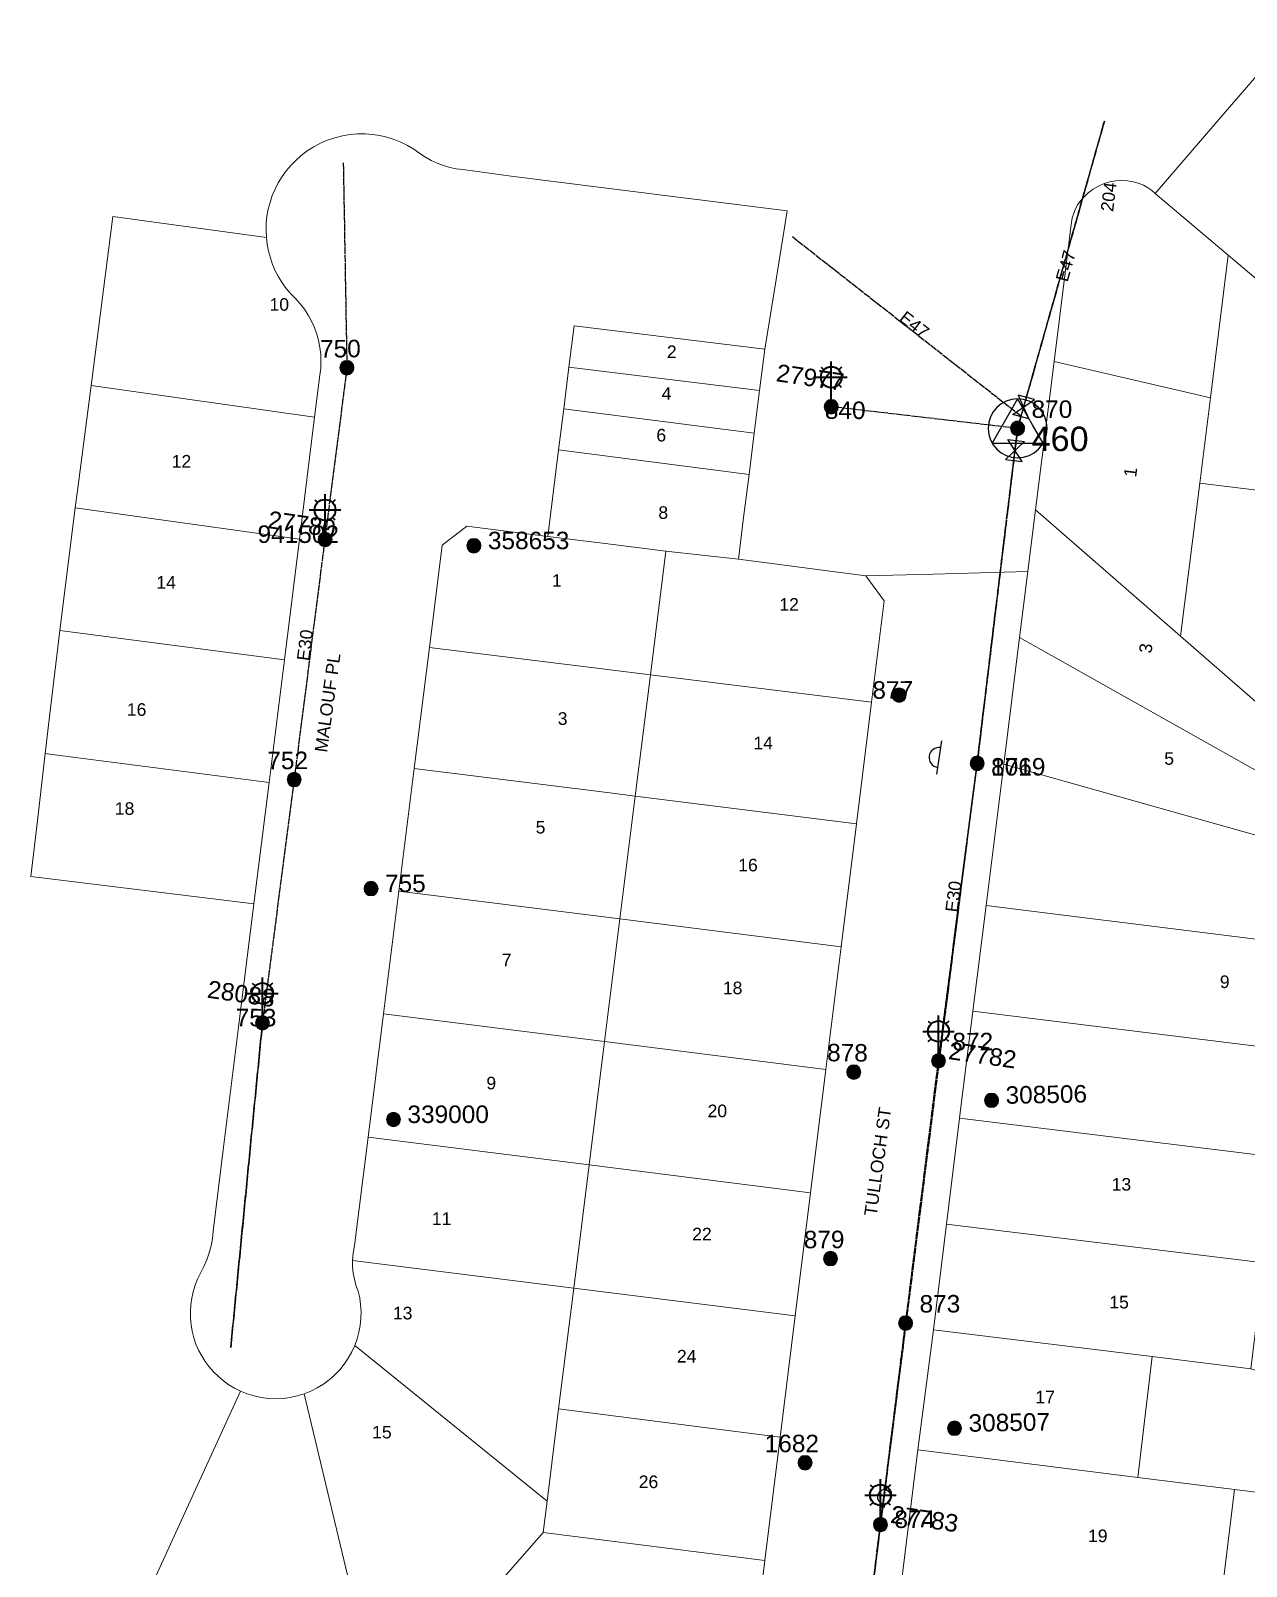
# Model space of a CAD drawing. Header units: metres. Extents: x 304249 to 305172, y 6262562 to 6263428.
# Drawn here: x 304284.6 to 304458.5, y 6262995.2 to 6263214.8 of the extents above; entities that cross this region are included whole.
import ezdxf
from ezdxf.enums import TextEntityAlignment as Align

# ---------------------------------------------------------------- set-up
doc = ezdxf.new("R2010")
doc.units = ezdxf.units.M
doc.linetypes.add('Cable Exist OH', pattern=[1, 1, 0])
doc.layers.get('0').update_dxf_attribs({"color": 6})
doc.layers.add('Cadastre Land Parcels_SP_EXT', color=9, linetype='Continuous', lineweight=5)
doc.layers.add('Cadastre Roads_SP_EXT', color=9, linetype='Continuous', lineweight=5)
for name, color, linetype in [('Equip_LV_EXT', 7, 'Continuous'), ('Equip_SP_HV_EXT', 7, 'Continuous'), ('Equip_SP_LV_EXT', 7, 'Continuous'), ('Equip_SP_SL_EXT', 7, 'Continuous'), ('Mains_HV_EXT', 7, 'Continuous'), ('Mains_LV_EXT', 7, 'Continuous'), ('Mains_SL_EXT', 7, 'Continuous'), ('Sub_SP_TR_HV_LV_EXT', 7, 'Continuous'), ('SupportsOH_SP_TR_HV_LV_SL_EXT', 7, 'Continuous')]:
    doc.layers.add(name, color=color, linetype=linetype)
doc.styles.add('iecARIAL', font='arial.ttf', dxfattribs={"height": 2})
doc.styles.add('POLE_LABEL', font='arial.ttf')
doc.styles.get("Standard").update_dxf_attribs({"font": 'arial.ttf'})

# ---------------------------------------------------------------- blocks, each defined once
blk = doc.blocks.new('SUB_POLE_EXT')
blk.add_wipeout([(0, 4.22), (0.42, 4.2), (0.83, 4.14), (1.21, 4.05), (1.62, 3.9), (1.99, 3.72), (2.35, 3.51), (2.68, 3.26), (2.99, 2.99), (3.28, 2.66), (3.52, 2.34), (3.76, 1.92), (3.9, 1.62), (4.04, 1.23), (4.18, 0.63), (4.22, 0), (4.18, -0.61), (4.06, -1.15), (3.9, -1.62), (3.58, -2.24), (3.22, -2.73), (2.97, -3.01), (2.68, -3.26), (2.36, -3.5), (2, -3.72), (1.64, -3.89), (1.25, -4.03), (0.82, -4.14), (0.42, -4.2), (0, -4.22), (-0.41, -4.2), (-0.8, -4.15), (-1.21, -4.05), (-1.62, -3.9), (-1.99, -3.73), (-2.35, -3.51), (-2.68, -3.26), (-2.96, -3.02), (-3.23, -2.72), (-3.51, -2.35), (-3.71, -2.01), (-3.91, -1.6), (-4.05, -1.21), (-4.16, -0.76), (-4.22, -0.14), (-4.21, 0.39), (-4.14, 0.83), (-4.03, 1.27), (-3.9, 1.63), (-3.71, 2.02), (-3.5, 2.37), (-3.28, 2.67), (-2.99, 2.99), (-2.68, 3.27), (-2.33, 3.52), (-1.98, 3.73), (-1.63, 3.9), (-1.2, 4.05), (-0.78, 4.15), (-0.4, 4.21)])
blk.add_line((2.16, 0.48), (2.16, 0.48, 0))
blk.add_lwpolyline([(-4.22, 0, 1), (4.22, 0, 1)], format="xyb", close=True)
blk.add_lwpolyline([(2.14, 0.52), (0, 4.22), (-3.66, -2.11), (3.66, -2.11)], close=True)
for tag, height, flags, p in [('ASSET_NUM', 3.5, 8, (2, 2)), ('STREET_CODE', 0.2, 9, (1.5, 0)), ('CONSTRUCTED_VOLTAGE', 0.2, 9, (1.5, -0.2)), ('OPERATING_VOLTAGE', 0.2, 9, (1.5, -0.6)), ('OPERATED_BY', 0.2, 9, (1.5, -0.8)), ('ORIENTATION', 0.2, 9, (1.5, -1.2)), ('OWNED_BY', 0.2, 9, (1.5, -1.4)), ('SECONDARY_VOLTAGE', 0.2, 9, (1.5, -1.6)), ('STATE', 0.2, 9, (1.5, -1.8)), ('SUBSTATION_TYPE', 0.2, 9, (1.5, -2)), ('NO_PHASES', 0.2, 9, (1.5, -0.4)), ('MAINTAINED_BY', 0.2, 9, (1.5, -1)), ('USAGE', 0.2, 9, (1.5, -2.2)), ('STREETNAME', 0.2, 9, (1.5, -2.8)), ('SUBURB', 0.2, 9, (1.5, -3)), ('Z', 0.2, 1, (1.5, -3.4)), ('LEGEND', 0.2, 9, (1.5, -2.4)), ('LOCATION', 0.2, 9, (1.5, -2.6)), ('NOTES', 0.2, 9, (1.5, -3.2))]:
    blk.add_attdef(tag, text='', height=height, dxfattribs=dict(flags=flags)).set_placement(p, align=Align.MIDDLE_LEFT)
blk = doc.blocks.new('LV_OH_LINKS_OPEN_EXT')
for p, q in [((-0.17, 4.97), (-0.17, 5.46)), ((0.17, 4.97), (0.17, 5.46)), ((-0.17, 3), (-0.17, 2.5)), ((0.17, 3), (0.17, 2.5))]:
    blk.add_line(p, q)
blk.add_lwpolyline([(0, 2.99, 1), (0, 4.98, 1)], format="xyb", close=True)
at = {"flags": 9}
for tag, p in [('ACTUAL_STATUS', (0, 0)), ('CONSTRUCTED_VOLTAGE', (0, -0.2)), ('OPERATING_VOLTAGE', (0, -0.6)), ('ORIENTATION', (0, -0.8)), ('OWNED_BY', (0, -1)), ('STATE', (0, -1.2)), ('SWITCH_TYPE', (0, -1.4)), ('NO_PHASES', (0, -0.4)), ('USAGE', (0, -1.6)), ('LEGEND', (0, -1.8)), ('NOTES', (0, -2))]:
    blk.add_attdef(tag, text='', height=0.2, dxfattribs=at).set_placement(p, align=Align.MIDDLE_LEFT)
at = {"flags": 1}
blk.add_attdef('Z', (0, 0), '', height=0.2, dxfattribs=at)
blk = doc.blocks.new('LV_OH_LINKS_DISTFUSE_EXT')
for p, q in [((0, 0), (0.96, 0)), ((3.84, 0), (4.8, 0))]:
    blk.add_line(p, q)
blk.add_lwpolyline([(3.84, -1.2), (3.84, 1.2), (0.96, -1.2), (0.96, 1.2)], close=True)
at = {"flags": 9}
for tag, p in [('ACTUAL_STATUS', (0, 0)), ('CONSTRUCTED_VOLTAGE', (0, -0.2)), ('OPERATING_VOLTAGE', (0, -0.6)), ('ORIENTATION', (0, -0.8)), ('OWNED_BY', (0, -1)), ('STATE', (0, -1.2)), ('SWITCH_TYPE', (0, -1.4)), ('NO_PHASES', (0, -0.4)), ('USAGE', (0, -1.6)), ('NOTES', (0, -1.8))]:
    blk.add_attdef(tag, text='', height=0.2, dxfattribs=at).set_placement(p, align=Align.MIDDLE_LEFT)
at = {"flags": 1}
blk.add_attdef('Z', (0, 0), '', height=0.2, dxfattribs=at)
blk = doc.blocks.new('SL_LANTERN_EXT')
at = {"lineweight": 40}
for p, q in [((-1.46, 5.68), (-1.06, 5.28)), ((0, 1.97), (0, 6.47)), ((1.46, 5.68), (1.06, 5.28)), ((-2.25, 4.22), (2.25, 4.22)), ((-1.46, 2.76), (-1.06, 3.16)), ((0, 0), (0, 2.72)), ((1.46, 2.76), (1.06, 3.16))]:
    blk.add_line(p, q, dxfattribs=at)
blk.add_circle((0, 4.22), 1.5, dxfattribs=at)
at = {"style": 'iecARIAL', "flags": 8}
blk.add_attdef('ASSET_NUM', (1.5, 1.5), '', height=2.5, dxfattribs=at)
for tag, p, height, flags in [('OPERATING_VOLTAGE', (0.98, -1.65), 0.2, 9), ('ORIENTATION', (0.98, -1.85), 0.2, 9), ('OWNED_BY', (0.98, -2.05), 0.2, 9), ('STATE', (0.98, -2.25), 0.2, 9), ('CONSTRUCTED_VOLTAGE', (0.98, -0.65), 0.2, 9), ('CONTROL_TYPE', (0.98, -0.85), 0.2, 9), ('LANTERN_PURPOSE', (0.98, -1.05), 0.2, 9), ('LANTERN_TYPE', (0.98, -1.25), 0.2, 9), ('NO_PHASES', (0.98, -1.45), 0.2, 9), ('LNUMBER', (2.18, -3.25), 2.5, 8), ('USAGE', (0.98, -2.45), 0.2, 9), ('CEXIST', (0.98, -2.65), 0.2, 9), ('CNEW', (0.98, -2.85), 0.2, 9), ('CNUMBER', (0.98, -3.05), 0.2, 9), ('CREMOVE', (0.98, -3.25), 0.2, 9), ('CREPLACE', (0.98, -3.45), 0.2, 9), ('LKINGHEIGHT', (0.98, -3.65), 0.2, 9), ('LBRACKET', (0.98, -3.85), 0.2, 9), ('LBRACKETVOCAB', (0.98, -4.05), 0.2, 9), ('LCATEGORY', (0.98, -4.25), 0.2, 9), ('LCHARGE1', (0.98, -4.45), 0.2, 9), ('LCHARGE1PERCENT', (0.98, -4.65), 0.2, 9), ('LCHARGE2', (0.98, -4.85), 0.2, 9), ('LCHARGE2PERCENT', (0.98, -5.05), 0.2, 9), ('LCHARGE3', (0.98, -5.25), 0.2, 9), ('LCHARGE3PERCENT', (0.98, -5.45), 0.2, 9), ('LEXIST', (0.98, -5.65), 0.2, 9), ('LLAMP', (0.98, -5.85), 0.2, 9), ('LLAMPVOCAB', (0.98, -6.05), 0.2, 9), ('LMAST', (0.98, -6.25), 0.2, 9), ('LMASTVOCAB', (0.98, -6.45), 0.2, 9), ('LNEW', (0.98, -6.65), 0.2, 9), ('LANTNUMBER', (0.98, -6.85), 0.2, 9), ('LOUTREACH', (0.98, -7.25), 0.2, 9), ('LOUTREACHVOCAB', (0.98, -7.45), 0.2, 9), ('LRATECODE', (0.98, -7.65), 0.2, 9), ('LREMOVE', (0.98, -7.85), 0.2, 9), ('LREPLACE', (0.98, -8.05), 0.2, 9), ('LTYPE', (0.98, -8.25), 0.2, 9), ('LTYPEVOCAB', (0.98, -8.45), 0.2, 9), ('LEGEND', (0.98, -8.65), 0.2, 9), ('LOCATION', (0.98, -8.85), 0.2, 9), ('STREETNAME', (0.98, -9.25), 0.2, 9), ('SUBURB', (0.98, -9.45), 0.2, 1), ('NOTES', (0.98, -9.05), 0.2, 9)]:
    blk.add_attdef(tag, p, '', height=height, dxfattribs=dict(flags=flags))
blk = doc.blocks.new('POLE_EXT')
blk.add_hatch(color=256).paths.add_polyline_path([(-1, 0, 1), (1, 0, 1)])
blk.add_lwpolyline([(-1, 0, 1), (1, 0, 1)], format="xyb", close=True)
for tag, height, flags, p in [('pNumber', 2.5, 8, (-17.84, 2.07)), ('OWNED_BY', 0.2, 9, (1.35, -0.4)), ('SPECIAL_USE', 0.2, 9, (1.35, -0.8)), ('STATE', 0.2, 9, (1.35, -1)), ('cLV', 0.2, 9, (1.35, -1.4)), ('hDepth', 0.2, 9, (1.35, -1.6)), ('hDia', 0.2, 9, (1.35, -1.8)), ('cHV', 0.2, 9, (1.35, -2)), ('PARENT', 0.2, 9, (1.35, -0.6)), ('USAGE', 0.2, 9, (1.35, -1.2)), ('LBRACKET', 0.2, 9, (1.35, -2.2)), ('cLinedev', 0.2, 9, (1.35, -3.4)), ('pExisting', 0.2, 9, (1.35, -3.8)), ('pFooting', 0.2, 9, (1.35, -4.4)), ('LExisting', 0.2, 9, (1.35, -2.4)), ('LANTNUMBER', 0.2, 9, (1.35, -2.6)), ('LOther', 0.2, 9, (1.35, -2.8)), ('LRemove', 0.2, 9, (1.35, -3)), ('LEGEND', 0.2, 9, (1.35, -3.2)), ('LOCATION', 0.2, 9, (1.35, -3.6)), ('PFNUMBER', 0.2, 9, (1.35, -4)), ('NEWPFNUMBER', 0.2, 9, (1.35, -4.2)), ('pNew', 0.2, 9, (1.35, -4.6)), ('pRelocate', 0.2, 9, (1.35, -5)), ('pRemove', 0.2, 9, (1.35, -5.2)), ('pReplace', 0.2, 9, (1.35, -5.4)), ('pStay', 0.2, 9, (1.35, -5.6)), ('pType', 0.2, 9, (1.35, -5.8)), ('cspan', 0.2, 9, (1.35, -6)), ('STREETNAME', 0.2, 9, (1.35, -6.2)), ('SUBURB', 0.2, 9, (1.35, -6.4)), ('NOTES', 0.2, 9, (1.35, -6.6)), ('OPERATED_BY', 0.2, 9, (1.36, -7.01)), ('MAINTAINED_BY', 0.2, 9, (1.36, -6.81))]:
    blk.add_attdef(tag, text='', height=height, dxfattribs=dict(flags=flags)).set_placement(p, align=Align.MIDDLE_LEFT)
at = {"style": 'POLE_LABEL'}
for tag, height, flags, p in [('ASSET_NUM', 2.5, 8, (2, 2)), ('STRUCTURE_PLANT_NUMBER', 0.2, 9, (1.35, 0.03)), ('STREET_CODE', 0.2, 9, (1.35, -0.2))]:
    blk.add_attdef(tag, text='', height=height, dxfattribs=dict(at, flags=flags)).set_placement(p, align=Align.MIDDLE_LEFT)
at = {"flags": 1}
blk.add_attdef('Z', (1.35, -7.33), '', height=0.2, dxfattribs=at)
blk = doc.blocks.new('HV_USL_CLOSED_EXT')
blk.add_line((2.4, 5.5), (-2.4, 5.5))
blk.add_lwpolyline([(1.44, 5.5, 0.414214), (0, 6.94, 0.414214), (-1.44, 5.5)], format="xyb")
for tag, height, flags, p in [('ASSET_NUM', 2.5, 8, (2, 2)), ('STREET_CODE', 0.2, 9, (1.5, 0)), ('ACTUAL_STATUS', 0.2, 9, (1.5, -0.2)), ('CONSTRUCTED_VOLTAGE', 0.2, 9, (1.5, -0.4)), ('OPERATING_VOLTAGE', 0.2, 9, (1.5, -0.8)), ('ORIENTATION', 0.2, 9, (1.5, -1)), ('OWNED_BY', 0.2, 9, (1.5, -1.2)), ('OPERATED_BY', 0.2, 9, (1.5, -1.4)), ('STATE', 0.2, 9, (1.5, -1.8)), ('SWITCH_TYPE', 0.2, 9, (1.5, -2)), ('NO_PHASES', 0.2, 9, (1.5, -0.6)), ('MAINTAINED_BY', 0.2, 9, (1.5, -1.6)), ('USAGE', 0.2, 9, (1.5, -2.2)), ('STREETNAME', 0.2, 9, (1.5, -2.8)), ('SUBURB', 0.2, 9, (1.5, -3)), ('Z', 0.2, 1, (1.5, -3.6)), ('LEGEND', 0.2, 9, (1.5, -2.4)), ('LOCATION', 0.2, 9, (1.5, -2.6)), ('NOTES', 0.2, 9, (1.5, -3.2)), ('LABEL_ALIGNMENT', 0.2, 9, (1.5, -3.4))]:
    blk.add_attdef(tag, text='', height=height, dxfattribs=dict(flags=flags)).set_placement(p, align=Align.MIDDLE_LEFT)

msp = doc.modelspace()

# ---------------------------------------------------------------- linework, layer by layer
at = {"layer": 'Cadastre Land Parcels_SP_EXT', "linetype": 'Continuous'}
for points in [[(304318.35, 6263185.23), (304296.41, 6263188.25), (304295.29, 6263179.64), (304293.37, 6263164.75), (304293.29, 6263164.07), (304325.25, 6263159.52), (304326, 6263165.54), (304326.12, 6263166.53), (304326.16, 6263167.52), (304326.12, 6263168.51), (304326.01, 6263169.49), (304325.82, 6263170.47), (304325.56, 6263171.42), (304325.23, 6263172.36), (304324.82, 6263173.26), (304324.35, 6263174.13), (304323.81, 6263174.96), (304323.2, 6263175.75), (304322.54, 6263176.49), (304321.83, 6263177.18), (304321.19, 6263177.94), (304320.61, 6263178.74), (304320.09, 6263179.58), (304319.63, 6263180.46), (304319.24, 6263181.37), (304318.92, 6263182.31), (304318.66, 6263183.27), (304318.47, 6263184.24), (304318.35, 6263185.23)], [(304473.29, 6263168.07), (304455.93, 6263182.72), (304453.38, 6263162.29), (304451.87, 6263150.11), (304470.13, 6263147.83), (304470.84, 6263147.74), (304473.29, 6263168.07)], [(304389.65, 6263169.27), (304362.37, 6263172.61), (304361.63, 6263166.69), (304388.91, 6263163.36), (304389.65, 6263169.27)], [(304388.91, 6263163.36), (304361.63, 6263166.69), (304360.89, 6263160.73), (304388.14, 6263157.25), (304388.91, 6263163.36)], [(304476.47, 6263165.39), (304473.29, 6263168.07), (304470.84, 6263147.74), (304470.13, 6263147.83), (304451.87, 6263150.11), (304449.13, 6263128.2), (304469.8, 6263110.2), (304476.47, 6263165.39)], [(304323.08, 6263142.08), (304325.25, 6263159.52), (304293.29, 6263164.07), (304291.39, 6263149.37), (304291.02, 6263146.54), (304323.08, 6263142.08)], [(304388.14, 6263157.25), (304360.89, 6263160.73), (304360.15, 6263154.85), (304387.4, 6263151.35), (304388.14, 6263157.25)], [(304387.4, 6263151.35), (304360.15, 6263154.85), (304358.61, 6263142.44), (304366.79, 6263141.44), (304375.49, 6263140.38), (304385.87, 6263139.2), (304386.62, 6263145.2), (304387.4, 6263151.35)], [(304320.93, 6263124.82), (304323.08, 6263142.08), (304291.02, 6263146.54), (304289.23, 6263132.51), (304288.81, 6263129), (304320.93, 6263124.82)], [(304449.13, 6263128.2), (304428.38, 6263146.26), (304427.28, 6263137.45), (304426.1, 6263128.03), (304469.01, 6263103.89), (304469.8, 6263110.2), (304449.13, 6263128.2)], [(304358.61, 6263142.44), (304347.04, 6263143.93), (304343.51, 6263141.21), (304341.68, 6263126.6), (304367.14, 6263123.44), (304373.28, 6263122.68), (304375.49, 6263140.38), (304366.79, 6263141.44), (304358.61, 6263142.44)], [(304385.87, 6263139.2), (304375.49, 6263140.38), (304373.28, 6263122.68), (304404.92, 6263118.74), (304406.72, 6263133.24), (304404.09, 6263136.82), (304385.87, 6263139.2)], [(304320.93, 6263124.82), (304288.81, 6263129), (304287.4, 6263117.11), (304286.73, 6263111.42), (304287.71, 6263111.29), (304318.74, 6263107.25), (304320.93, 6263124.82)], [(304469.01, 6263103.89), (304426.1, 6263128.03), (304423.83, 6263109.89), (304468.19, 6263097.42), (304469.01, 6263103.89)], [(304373.28, 6263122.68), (304367.14, 6263123.44), (304341.68, 6263126.6), (304339.51, 6263109.28), (304367.48, 6263105.78), (304371.11, 6263105.33), (304373.28, 6263122.68)], [(304404.92, 6263118.74), (304373.28, 6263122.68), (304371.11, 6263105.33), (304402.76, 6263101.37), (304404.92, 6263118.74)], [(304318.74, 6263107.25), (304287.71, 6263111.29), (304286.73, 6263111.42), (304285.64, 6263102.21), (304284.64, 6263093.84), (304316.58, 6263089.9), (304318.74, 6263107.25)], [(304469.01, 6263103.89), (304468.19, 6263097.42), (304423.83, 6263109.89), (304421.3, 6263089.69), (304490.09, 6263081.12), (304490.79, 6263086.52), (304491.42, 6263091.37), (304474.23, 6263106.34), (304469.8, 6263110.2), (304469.01, 6263103.89)], [(304371.11, 6263105.33), (304367.48, 6263105.78), (304339.51, 6263109.28), (304337.31, 6263091.74), (304368.92, 6263087.76), (304371.11, 6263105.33)], [(304402.76, 6263101.37), (304371.11, 6263105.33), (304368.92, 6263087.76), (304400.57, 6263083.77), (304402.76, 6263101.37)], [(304366.73, 6263070.22), (304368.92, 6263087.76), (304337.31, 6263091.74), (304335.11, 6263074.2), (304366.73, 6263070.22)], [(304400.57, 6263083.77), (304368.92, 6263087.76), (304366.73, 6263070.22), (304398.39, 6263066.22), (304400.57, 6263083.77)], [(304488.16, 6263066.08), (304490.09, 6263081.12), (304421.3, 6263089.69), (304419.41, 6263074.58), (304488.16, 6263066.08)], [(304477.17, 6263051.93), (304486.26, 6263050.82), (304488.16, 6263066.08), (304419.41, 6263074.58), (304417.49, 6263059.24), (304462.88, 6263053.69), (304477.17, 6263051.93)], [(304366.73, 6263070.22), (304335.11, 6263074.2), (304332.9, 6263056.54), (304364.52, 6263052.57), (304366.73, 6263070.22)], [(304398.39, 6263066.22), (304366.73, 6263070.22), (304364.52, 6263052.57), (304396.19, 6263048.59), (304398.39, 6263066.22)], [(304462.88, 6263053.69), (304417.49, 6263059.24), (304415.63, 6263044.12), (304461.02, 6263038.56), (304462.88, 6263053.69)], [(304364.52, 6263052.57), (304332.9, 6263056.54), (304330.96, 6263041.04), (304330.76, 6263039.97), (304330.68, 6263038.88), (304362.32, 6263034.96), (304364.52, 6263052.57)], [(304396.19, 6263048.59), (304364.52, 6263052.57), (304362.32, 6263034.96), (304394, 6263031), (304396.19, 6263048.59)], [(304461.02, 6263038.56), (304415.63, 6263044.12), (304413.77, 6263028.99), (304445.07, 6263025.16), (304459.15, 6263023.43), (304461.02, 6263038.56)], [(304360.16, 6263017.68), (304362.32, 6263034.96), (304330.68, 6263038.88), (304330.69, 6263037.99), (304330.78, 6263037.1), (304330.94, 6263036.22), (304331.17, 6263035.36), (304331.48, 6263034.52), (304331.7, 6263033.55), (304331.83, 6263032.57), (304331.89, 6263031.59), (304331.87, 6263030.6), (304331.77, 6263029.61), (304331.59, 6263028.64), (304331.34, 6263027.69), (304331, 6263026.76), (304358.5, 6263004.47), (304360.16, 6263017.68)], [(304394, 6263031), (304362.32, 6263034.96), (304360.16, 6263017.68), (304391.84, 6263013.62), (304394, 6263031)], [(304445.07, 6263025.16), (304413.77, 6263028.99), (304411.56, 6263011.84), (304443.01, 6263007.87), (304445.07, 6263025.16)], [(304358.5, 6263004.47), (304331, 6263026.76), (304330.57, 6263025.82), (304330.07, 6263024.92), (304329.49, 6263024.07), (304328.84, 6263023.26), (304328.12, 6263022.52), (304327.35, 6263021.84), (304326.52, 6263021.23), (304325.64, 6263020.69), (304324.72, 6263020.22), (304323.77, 6263019.83), (304331.55, 6262987.31), (304336.3, 6262986.69), (304345.35, 6262985.59), (304357.93, 6263000), (304358.5, 6263004.47)], [(304459.15, 6263023.43), (304445.07, 6263025.16), (304443.01, 6263007.87), (304456.83, 6263006.13), (304474.21, 6263003.94), (304474.87, 6263009.35), (304475.05, 6263010.36), (304475.31, 6263011.35), (304475.65, 6263012.32), (304476.07, 6263013.26), (304476.57, 6263014.15), (304477.14, 6263015.01), (304477.79, 6263015.81), (304478.5, 6263016.55), (304479.26, 6263017.23), (304459.15, 6263023.43)], [(304323.77, 6263019.83), (304322.77, 6263019.53), (304321.76, 6263019.31), (304320.73, 6263019.18), (304319.7, 6263019.13), (304318.66, 6263019.18), (304317.63, 6263019.31), (304316.61, 6263019.53), (304315.62, 6263019.83), (304314.66, 6263020.22), (304301.32, 6262991.03), (304311.72, 6262989.74), (304331.55, 6262987.31), (304323.77, 6263019.83)], [(304391.84, 6263013.62), (304360.16, 6263017.68), (304358.5, 6263004.47), (304357.93, 6263000), (304389.64, 6262995.97), (304391.84, 6263013.62)], [(304456.83, 6263006.13), (304443.01, 6263007.87), (304411.56, 6263011.84), (304409.05, 6262991.79), (304440.41, 6262987.9), (304454.39, 6262986.17), (304456.83, 6263006.13)], [(304474.21, 6263003.94), (304456.83, 6263006.13), (304454.39, 6262986.17), (304471.75, 6262984.01), (304474.21, 6263003.94)], [(304389.64, 6262995.97), (304357.93, 6263000), (304345.35, 6262985.59), (304351.35, 6262984.83), (304369.87, 6262982.52), (304387.68, 6262980.31), (304389.64, 6262995.97)]]:
    msp.add_lwpolyline(points, close=True, dxfattribs=at)
at = {"layer": 'Cadastre Roads_SP_EXT', "linetype": 'Continuous'}
for points in [[(304465.56, 6263214.8), (304455.49, 6263203.13), (304445.48, 6263191.54), (304455.93, 6263182.72), (304473.29, 6263168.07)], [(304409.05, 6262991.79), (304411.56, 6263011.84), (304413.77, 6263028.99), (304415.63, 6263044.12), (304417.49, 6263059.24), (304419.41, 6263074.58), (304421.3, 6263089.69), (304423.83, 6263109.89), (304426.1, 6263128.03), (304426.1, 6263128.03), (304427.28, 6263137.45), (304413.73, 6263137.09), (304404.09, 6263136.82), (304406.72, 6263133.24), (304404.92, 6263118.74), (304402.76, 6263101.37), (304400.57, 6263083.77), (304398.39, 6263066.22), (304396.19, 6263048.59), (304394, 6263031), (304391.84, 6263013.62), (304389.64, 6262995.97), (304387.68, 6262980.31)]]:
    msp.add_lwpolyline(points, dxfattribs=at)
msp.add_lwpolyline([(304353.39, 6263194.02), (304346.45, 6263194.93), (304345.51, 6263195.05), (304344.58, 6263195.25), (304343.67, 6263195.52), (304342.78, 6263195.85), (304341.92, 6263196.26), (304341.1, 6263196.73), (304340.31, 6263197.26), (304339.44, 6263197.86), (304338.54, 6263198.4), (304337.59, 6263198.87), (304336.61, 6263199.26), (304335.6, 6263199.58), (304334.57, 6263199.81), (304333.53, 6263199.97), (304332.47, 6263200.05), (304331.41, 6263200.04), (304330.32, 6263199.95), (304329.23, 6263199.77), (304328.16, 6263199.5), (304327.11, 6263199.15), (304326.1, 6263198.71), (304325.12, 6263198.2), (304324.19, 6263197.6), (304323.31, 6263196.94), (304322.55, 6263196.26), (304321.84, 6263195.53), (304321.19, 6263194.75), (304320.59, 6263193.93), (304320.06, 6263193.06), (304319.6, 6263192.15), (304319.2, 6263191.22), (304318.88, 6263190.25), (304318.62, 6263189.27), (304318.44, 6263188.27), (304318.34, 6263187.26), (304318.31, 6263186.24), (304318.35, 6263185.23), (304318.47, 6263184.24), (304318.66, 6263183.27), (304318.92, 6263182.31), (304319.24, 6263181.37), (304319.63, 6263180.46), (304320.09, 6263179.58), (304320.61, 6263178.74), (304321.19, 6263177.94), (304321.83, 6263177.18), (304322.54, 6263176.49), (304323.2, 6263175.75), (304323.81, 6263174.96), (304324.35, 6263174.13), (304324.82, 6263173.26), (304325.23, 6263172.36), (304325.56, 6263171.42), (304325.82, 6263170.47), (304326.01, 6263169.49), (304326.12, 6263168.51), (304326.16, 6263167.52), (304326.12, 6263166.53), (304326, 6263165.54), (304325.25, 6263159.52), (304323.08, 6263142.08), (304320.93, 6263124.82), (304318.74, 6263107.25), (304316.58, 6263089.9), (304314.38, 6263072.27), (304312.19, 6263054.73), (304310.75, 6263043.12), (304310.64, 6263042.06), (304310.46, 6263041.02), (304310.19, 6263040), (304309.84, 6263039), (304309.41, 6263038.03), (304308.91, 6263037.09), (304308.5, 6263036.24), (304308.15, 6263035.35), (304307.87, 6263034.44), (304307.67, 6263033.51), (304307.53, 6263032.57), (304307.48, 6263031.62), (304307.49, 6263030.67), (304307.58, 6263029.72), (304307.74, 6263028.79), (304307.98, 6263027.86), (304308.27, 6263026.94), (304308.66, 6263026.09), (304309.11, 6263025.25), (304309.61, 6263024.44), (304310.18, 6263023.68), (304310.81, 6263022.97), (304311.49, 6263022.3), (304312.22, 6263021.69), (304312.99, 6263021.14), (304313.81, 6263020.65), (304314.66, 6263020.22), (304315.62, 6263019.83), (304316.61, 6263019.53), (304317.63, 6263019.31), (304318.66, 6263019.18), (304319.7, 6263019.13), (304320.73, 6263019.18), (304321.76, 6263019.31), (304322.77, 6263019.53), (304323.77, 6263019.83), (304324.72, 6263020.22), (304325.64, 6263020.69), (304326.52, 6263021.23), (304327.35, 6263021.84), (304328.12, 6263022.52), (304328.84, 6263023.26), (304329.49, 6263024.07), (304330.07, 6263024.92), (304330.57, 6263025.82), (304331, 6263026.76), (304331.34, 6263027.69), (304331.59, 6263028.64), (304331.77, 6263029.61), (304331.87, 6263030.6), (304331.89, 6263031.59), (304331.83, 6263032.57), (304331.7, 6263033.55), (304331.48, 6263034.52), (304331.17, 6263035.36), (304330.94, 6263036.22), (304330.78, 6263037.1), (304330.69, 6263037.99), (304330.68, 6263038.88), (304330.76, 6263039.97), (304330.96, 6263041.04), (304332.9, 6263056.54), (304335.11, 6263074.2), (304337.31, 6263091.74), (304339.51, 6263109.28), (304341.68, 6263126.6), (304343.51, 6263141.21), (304347.04, 6263143.93), (304358.61, 6263142.44), (304360.15, 6263154.85), (304360.89, 6263160.73), (304361.63, 6263166.69), (304362.37, 6263172.61), (304389.65, 6263169.27), (304391.28, 6263179.23), (304392.87, 6263189.05), (304366.99, 6263192.28), (304353.39, 6263194.02)], close=True, dxfattribs=at)
at = {"layer": 'Mains_HV_EXT', "linetype": 'Cable Exist OH'}
msp.add_lwpolyline([(304392.52, 6262890.01), (304400.23, 6262953.55), (304420.02, 6263110.02)], dxfattribs=at)
at = {"layer": 'Mains_LV_EXT', "linetype": 'Cable Exist OH'}
for points in [[(304329.35, 6263195.92), (304329.87, 6263166.6)], [(304329.87, 6263166.6), (304326.72, 6263142.13)], [(304326.72, 6263142.13), (304322.32, 6263107.69)], [(304414.49, 6263067.46), (304420.02, 6263110.02)], [(304322.32, 6263107.69), (304317.79, 6263072.89)], [(304317.79, 6263072.89), (304313.26, 6263026.47)], [(304409.79, 6263029.95), (304414.49, 6263067.46)], [(304406.19, 6263001.14), (304409.79, 6263029.95)], [(304406.19, 6263001.14), (304400.64, 6262956.76)]]:
    msp.add_lwpolyline(points, dxfattribs=at)
at = {"layer": 'Mains_SL_EXT', "linetype": 'Cable Exist OH'}
for points in [[(304329.35, 6263195.92), (304329.87, 6263166.6), (304326.72, 6263142.13)], [(304326.72, 6263142.13), (304322.32, 6263107.69), (304317.79, 6263072.89)], [(304313.26, 6263026.47), (304317.79, 6263072.89)], [(304406.19, 6263001.14), (304409.79, 6263029.95), (304414.49, 6263067.46)], [(304400.23, 6262953.55), (304406.19, 6263001.14)]]:
    msp.add_lwpolyline(points, dxfattribs=at)

# ---------------------------------------------------------------- block references
at = {"layer": 'Equip_SP_HV_EXT'}
ref = msp.add_blockref('HV_USL_CLOSED_EXT', (304420.02, 6263110.02), dxfattribs=dict(at, rotation=81.38874574401537))
ref.add_attrib('ASSET_NUM', '1069', dxfattribs={"layer": '0', "height": 2.5}).set_placement((304422.02, 6263110.77), align=Align.TOP_LEFT)
at = {"layer": 'Equip_SP_LV_EXT', "rotation": 351.923870670363}
msp.add_blockref('LV_OH_LINKS_OPEN_EXT', (304406.19, 6263001.14), dxfattribs=at)
at = {"layer": 'Equip_SP_SL_EXT'}
ref = msp.add_blockref('SL_LANTERN_EXT', (304399.16, 6263161.02), dxfattribs=at)
ref.add_attrib('ASSET_NUM', '27977', dxfattribs={"layer": '0', "height": 2.5, "rotation": 351.6011, "style": 'iecARIAL'}).set_placement((304400.66, 6263162.52), align=Align.BOTTOM_RIGHT)
ref = msp.add_blockref('SL_LANTERN_EXT', (304326.74, 6263142.03), dxfattribs=at)
ref.add_attrib('ASSET_NUM', '27780', dxfattribs={"layer": '0', "height": 2.5, "rotation": 351.8129, "style": 'iecARIAL'}).set_placement((304328.24, 6263143.53), align=Align.MIDDLE_RIGHT)
ref = msp.add_blockref('SL_LANTERN_EXT', (304317.79, 6263072.89), dxfattribs=at)
ref.add_attrib('ASSET_NUM', '28088', dxfattribs={"layer": '0', "height": 2.5, "rotation": 351.8318, "style": 'iecARIAL'}).set_placement((304319.29, 6263074.39), align=Align.BOTTOM_RIGHT)
ref = msp.add_blockref('SL_LANTERN_EXT', (304414.49, 6263067.46), dxfattribs=at)
ref.add_attrib('ASSET_NUM', '27782', dxfattribs={"layer": '0', "height": 2.5, "rotation": 351.9019, "style": 'iecARIAL'}).set_placement((304415.99, 6263068.96), align=Align.MIDDLE_LEFT)
ref = msp.add_blockref('SL_LANTERN_EXT', (304406.19, 6263001.14), dxfattribs=at)
ref.add_attrib('ASSET_NUM', '27783', dxfattribs={"layer": '0', "height": 2.5, "rotation": 351.8091, "style": 'iecARIAL'}).set_placement((304407.69, 6263002.64), align=Align.MIDDLE_LEFT)
at = {"layer": 'Sub_SP_TR_HV_LV_EXT'}
ref = msp.add_blockref('SUB_POLE_EXT', (304425.81, 6263157.92), dxfattribs=at)
ref.add_attrib('ASSET_NUM', '460', dxfattribs={"layer": '0', "height": 3.5}).set_placement((304427.81, 6263158.17), align=Align.TOP_LEFT)
at = {"layer": 'SupportsOH_SP_TR_HV_LV_SL_EXT'}
ref = msp.add_blockref('POLE_EXT', (304329.87, 6263166.6), dxfattribs=at)
ref.add_attrib('ASSET_NUM', '750', dxfattribs={"layer": '0', "height": 2.5, "rotation": 0.4614, "style": 'POLE_LABEL'}).set_placement((304331.87, 6263167.35), align=Align.BOTTOM_RIGHT)
ref = msp.add_blockref('POLE_EXT', (304399.16, 6263161.02), dxfattribs=dict(at, rotation=359.7328925326509))
ref.add_attrib('ASSET_NUM', '840', dxfattribs={"layer": '0', "height": 2.5, "rotation": 359.7329, "style": 'POLE_LABEL'}).set_placement((304401.16, 6263161.77), align=Align.TOP_CENTER)
ref = msp.add_blockref('POLE_EXT', (304326.74, 6263142.03), dxfattribs=at)
ref.add_attrib('ASSET_NUM', '941502', dxfattribs={"layer": '0', "height": 2.5, "rotation": 359.9241, "style": 'POLE_LABEL'}).set_placement((304328.74, 6263142.78), align=Align.MIDDLE_RIGHT)
ref = msp.add_blockref('POLE_EXT', (304348.04, 6263141.14), dxfattribs=at)
ref.add_attrib('ASSET_NUM', '358653', dxfattribs={"layer": '0', "height": 2.5, "style": 'POLE_LABEL'}).set_placement((304350.04, 6263141.89), align=Align.MIDDLE_LEFT)
ref = msp.add_blockref('POLE_EXT', (304408.86, 6263119.77), dxfattribs=dict(at, rotation=359.7315917937435))
ref.add_attrib('ASSET_NUM', '877', dxfattribs={"layer": '0', "height": 2.5, "rotation": 0.1795, "style": 'POLE_LABEL'}).set_placement((304410.86, 6263120.52), align=Align.MIDDLE_RIGHT)
ref = msp.add_blockref('POLE_EXT', (304322.32, 6263107.69), dxfattribs=at)
ref.add_attrib('ASSET_NUM', '752', dxfattribs={"layer": '0', "height": 2.5, "rotation": 0.2487, "style": 'POLE_LABEL'}).set_placement((304324.32, 6263108.44), align=Align.BOTTOM_RIGHT)
ref = msp.add_blockref('POLE_EXT', (304420.02, 6263110.02), dxfattribs=dict(at, rotation=0.2487000613594857))
ref.add_attrib('ASSET_NUM', '871', dxfattribs={"layer": '0', "height": 2.5, "rotation": 359.8661, "style": 'POLE_LABEL'}).set_placement((304422.02, 6263110.77), align=Align.TOP_LEFT)
ref = msp.add_blockref('POLE_EXT', (304333.32, 6263092.09), dxfattribs=at)
ref.add_attrib('ASSET_NUM', '755', dxfattribs={"layer": '0', "height": 2.5, "style": 'POLE_LABEL'}).set_placement((304335.32, 6263092.84), align=Align.MIDDLE_LEFT)
ref = msp.add_blockref('POLE_EXT', (304317.79, 6263072.89), dxfattribs=at)
ref.add_attrib('ASSET_NUM', '753', dxfattribs={"layer": '0', "height": 2.5, "rotation": 359.8178, "style": 'POLE_LABEL'}).set_placement((304319.79, 6263073.64), align=Align.MIDDLE_RIGHT)
ref = msp.add_blockref('POLE_EXT', (304414.49, 6263067.46), dxfattribs=dict(at, rotation=359.9137653045487))
ref.add_attrib('ASSET_NUM', '872', dxfattribs={"layer": '0', "height": 2.5, "rotation": 0.1055, "style": 'POLE_LABEL'}).set_placement((304416.49, 6263068.21), align=Align.BOTTOM_LEFT)
ref = msp.add_blockref('POLE_EXT', (304402.37, 6263065.85), dxfattribs=dict(at, rotation=359.9237693295431))
ref.add_attrib('ASSET_NUM', '878', dxfattribs={"layer": '0', "height": 2.5, "rotation": 359.506, "style": 'POLE_LABEL'}).set_placement((304404.37, 6263066.6), align=Align.BOTTOM_RIGHT)
ref = msp.add_blockref('POLE_EXT', (304422.09, 6263061.81), dxfattribs=at)
ref.add_attrib('ASSET_NUM', '308506', dxfattribs={"layer": '0', "height": 2.5, "rotation": 1, "style": 'POLE_LABEL'}).set_placement((304424.09, 6263062.56), align=Align.MIDDLE_LEFT)
ref = msp.add_blockref('POLE_EXT', (304336.53, 6263059.07), dxfattribs=at)
ref.add_attrib('ASSET_NUM', '339000', dxfattribs={"layer": '0', "height": 2.5, "style": 'POLE_LABEL'}).set_placement((304338.53, 6263059.82), align=Align.MIDDLE_LEFT)
ref = msp.add_blockref('POLE_EXT', (304399.05, 6263039.17), dxfattribs=dict(at, rotation=359.9233691685433))
ref.add_attrib('ASSET_NUM', '879', dxfattribs={"layer": '0', "height": 2.5, "rotation": 0.2256, "style": 'POLE_LABEL'}).set_placement((304401.05, 6263039.92), align=Align.BOTTOM_RIGHT)
ref = msp.add_blockref('POLE_EXT', (304409.79, 6263029.95), dxfattribs=dict(at, rotation=0.0669269272121794))
ref.add_attrib('ASSET_NUM', '873', dxfattribs={"layer": '0', "height": 2.5, "rotation": 0.2581, "style": 'POLE_LABEL'}).set_placement((304411.79, 6263030.7), align=Align.BOTTOM_LEFT)
ref = msp.add_blockref('POLE_EXT', (304416.79, 6263014.9), dxfattribs=at)
ref.add_attrib('ASSET_NUM', '308507', dxfattribs={"layer": '0', "height": 2.5, "rotation": 1, "style": 'POLE_LABEL'}).set_placement((304418.79, 6263015.65), align=Align.MIDDLE_LEFT)
ref = msp.add_blockref('POLE_EXT', (304395.4, 6263009.98), dxfattribs=at)
ref.add_attrib('ASSET_NUM', '1682', dxfattribs={"layer": '0', "height": 2.5, "style": 'POLE_LABEL'}).set_placement((304397.4, 6263010.73), align=Align.BOTTOM_RIGHT)
ref = msp.add_blockref('POLE_EXT', (304406.19, 6263001.14), dxfattribs=dict(at, rotation=0.0671270077120736))
ref.add_attrib('ASSET_NUM', '874', dxfattribs={"layer": '0', "height": 2.5, "rotation": 0.259, "style": 'POLE_LABEL'}).set_placement((304408.19, 6263001.89), align=Align.MIDDLE_LEFT)

# ---------------------------------------------------------------- texts
at = {"layer": 'Cadastre Land Parcels_SP_EXT'}
for s, rotation, p in [('204', 82.8685, (304439.47, 6263188.85)), ('1', 82.8681, (304442.76, 6263150.86)), ('3', 82.8808, (304444.95, 6263125.67))]:
    msp.add_text(s, height=1.8, rotation=rotation, dxfattribs=at).set_placement(p)
for s, p in [('10', (304318.8, 6263174.75)), ('2', (304375.64, 6263167.98)), ('4', (304374.89, 6263162.01)), ('6', (304374.14, 6263156.05)), ('12', (304304.81, 6263152.32)), ('8', (304374.42, 6263144.98)), ('14', (304302.61, 6263134.99)), ('1', (304359.19, 6263135.26)), ('12', (304391.73, 6263131.84)), ('16', (304298.39, 6263116.81)), ('3', (304360.03, 6263115.52)), ('14', (304388.02, 6263112.03)), ('5', (304446.78, 6263109.81)), ('18', (304296.67, 6263102.65)), ('5', (304356.87, 6263099.98)), ('16', (304385.84, 6263094.56)), ('7', (304352.02, 6263080.98)), ('18', (304383.65, 6263076.99)), ('9', (304454.74, 6263077.87)), ('9', (304349.82, 6263063.38)), ('20', (304381.46, 6263059.4)), ('13', (304439.26, 6263048.9)), ('11', (304342.02, 6263043.99)), ('22', (304379.26, 6263041.78)), ('15', (304438.93, 6263032.05)), ('13', (304336.45, 6263030.48)), ('24', (304377.08, 6263024.31)), ('17', (304428.35, 6263018.47)), ('15', (304333.48, 6263013.45)), ('26', (304371.61, 6263006.35)), ('19', (304435.88, 6262998.62))]:
    msp.add_text(s, height=1.8, dxfattribs=at).set_placement(p)
at = {"layer": 'Cadastre Roads_SP_EXT'}
for s, rotation, p in [('MALOUF PL', 82.149, (304327.02, 6263111.5)), ('TULLOCH ST', 82.1624, (304405.63, 6263045.18))]:
    msp.add_text(s, height=1.8, rotation=rotation, dxfattribs=at).set_placement(p)
at = {"layer": 'Mains_LV_EXT'}
for s, rotation, p in [('E47', 74.2169, (304432.95, 6263178.76)), ('E47', 321.8839, (304408.73, 6263173.43)), ('E30', 82.721, (304324.48, 6263124.59)), ('E30', 82.5972, (304417.24, 6263088.63))]:
    msp.add_text(s, height=1.8, rotation=rotation, dxfattribs=at).set_placement(p)

# ---------------------------------------------------------------- next in the draw order: linework, layer by layer
at = {"layer": 'Cadastre Land Parcels_SP_EXT', "linetype": 'Continuous'}
for points in [[(304445.48, 6263191.54), (304444.96, 6263191.98), (304444.41, 6263192.37), (304443.81, 6263192.69), (304443.18, 6263192.95), (304442.37, 6263193.18), (304441.54, 6263193.32), (304440.7, 6263193.37), (304439.85, 6263193.33), (304439.02, 6263193.21), (304438.18, 6263192.93), (304437.38, 6263192.56), (304436.62, 6263192.12), (304435.92, 6263191.6), (304435.27, 6263191), (304434.82, 6263190.49), (304434.43, 6263189.93), (304434.1, 6263189.33), (304433.83, 6263188.71), (304433.63, 6263188.05), (304433.5, 6263187.38), (304433.44, 6263186.7), (304431.03, 6263167.47), (304453.38, 6263162.29), (304455.93, 6263182.72), (304445.48, 6263191.54)], [(304451.87, 6263150.11), (304453.38, 6263162.29), (304431.03, 6263167.47), (304428.38, 6263146.26), (304449.13, 6263128.2), (304451.87, 6263150.11)]]:
    msp.add_lwpolyline(points, close=True, dxfattribs=at)
at = {"layer": 'Mains_HV_EXT', "linetype": 'Cable Exist OH'}
for points in [[(304438.23, 6263201.88), (304425.81, 6263157.92)], [(304420.02, 6263110.02), (304425.81, 6263157.92)]]:
    msp.add_lwpolyline(points, dxfattribs=at)
at = {"layer": 'Mains_LV_EXT', "linetype": 'Cable Exist OH'}
for points in [[(304425.81, 6263157.92), (304438.23, 6263201.88)], [(304426.29, 6263159.65), (304393.59, 6263185.3)], [(304420.02, 6263110.02), (304425.81, 6263157.92)]]:
    msp.add_lwpolyline(points, dxfattribs=at)
at = {"layer": 'Mains_SL_EXT', "linetype": 'Cable Exist OH'}
for points in [[(304438.23, 6263201.88), (304425.81, 6263157.92)], [(304425.81, 6263157.92), (304399.16, 6263161.02)], [(304425.81, 6263157.92), (304420.02, 6263110.02), (304414.49, 6263067.46)]]:
    msp.add_lwpolyline(points, dxfattribs=at)

# ---------------------------------------------------------------- next in the draw order: block references
at = {"layer": 'Equip_LV_EXT'}
for p, rotation in [((304426.02, 6263158.67), 74.21685996570855), ((304425.71, 6263157.15), 263.1115848834054)]:
    msp.add_blockref('LV_OH_LINKS_DISTFUSE_EXT', p, dxfattribs=dict(at, rotation=rotation))
at = {"layer": 'SupportsOH_SP_TR_HV_LV_SL_EXT'}
ref = msp.add_blockref('POLE_EXT', (304425.81, 6263157.92), dxfattribs=dict(at, rotation=359.8656459443259))
ref.add_attrib('ASSET_NUM', '870', dxfattribs={"layer": '0', "height": 2.5, "rotation": 0.0576, "style": 'POLE_LABEL'}).set_placement((304427.81, 6263158.67), align=Align.BOTTOM_LEFT)

doc.saveas('drawing.dxf')
